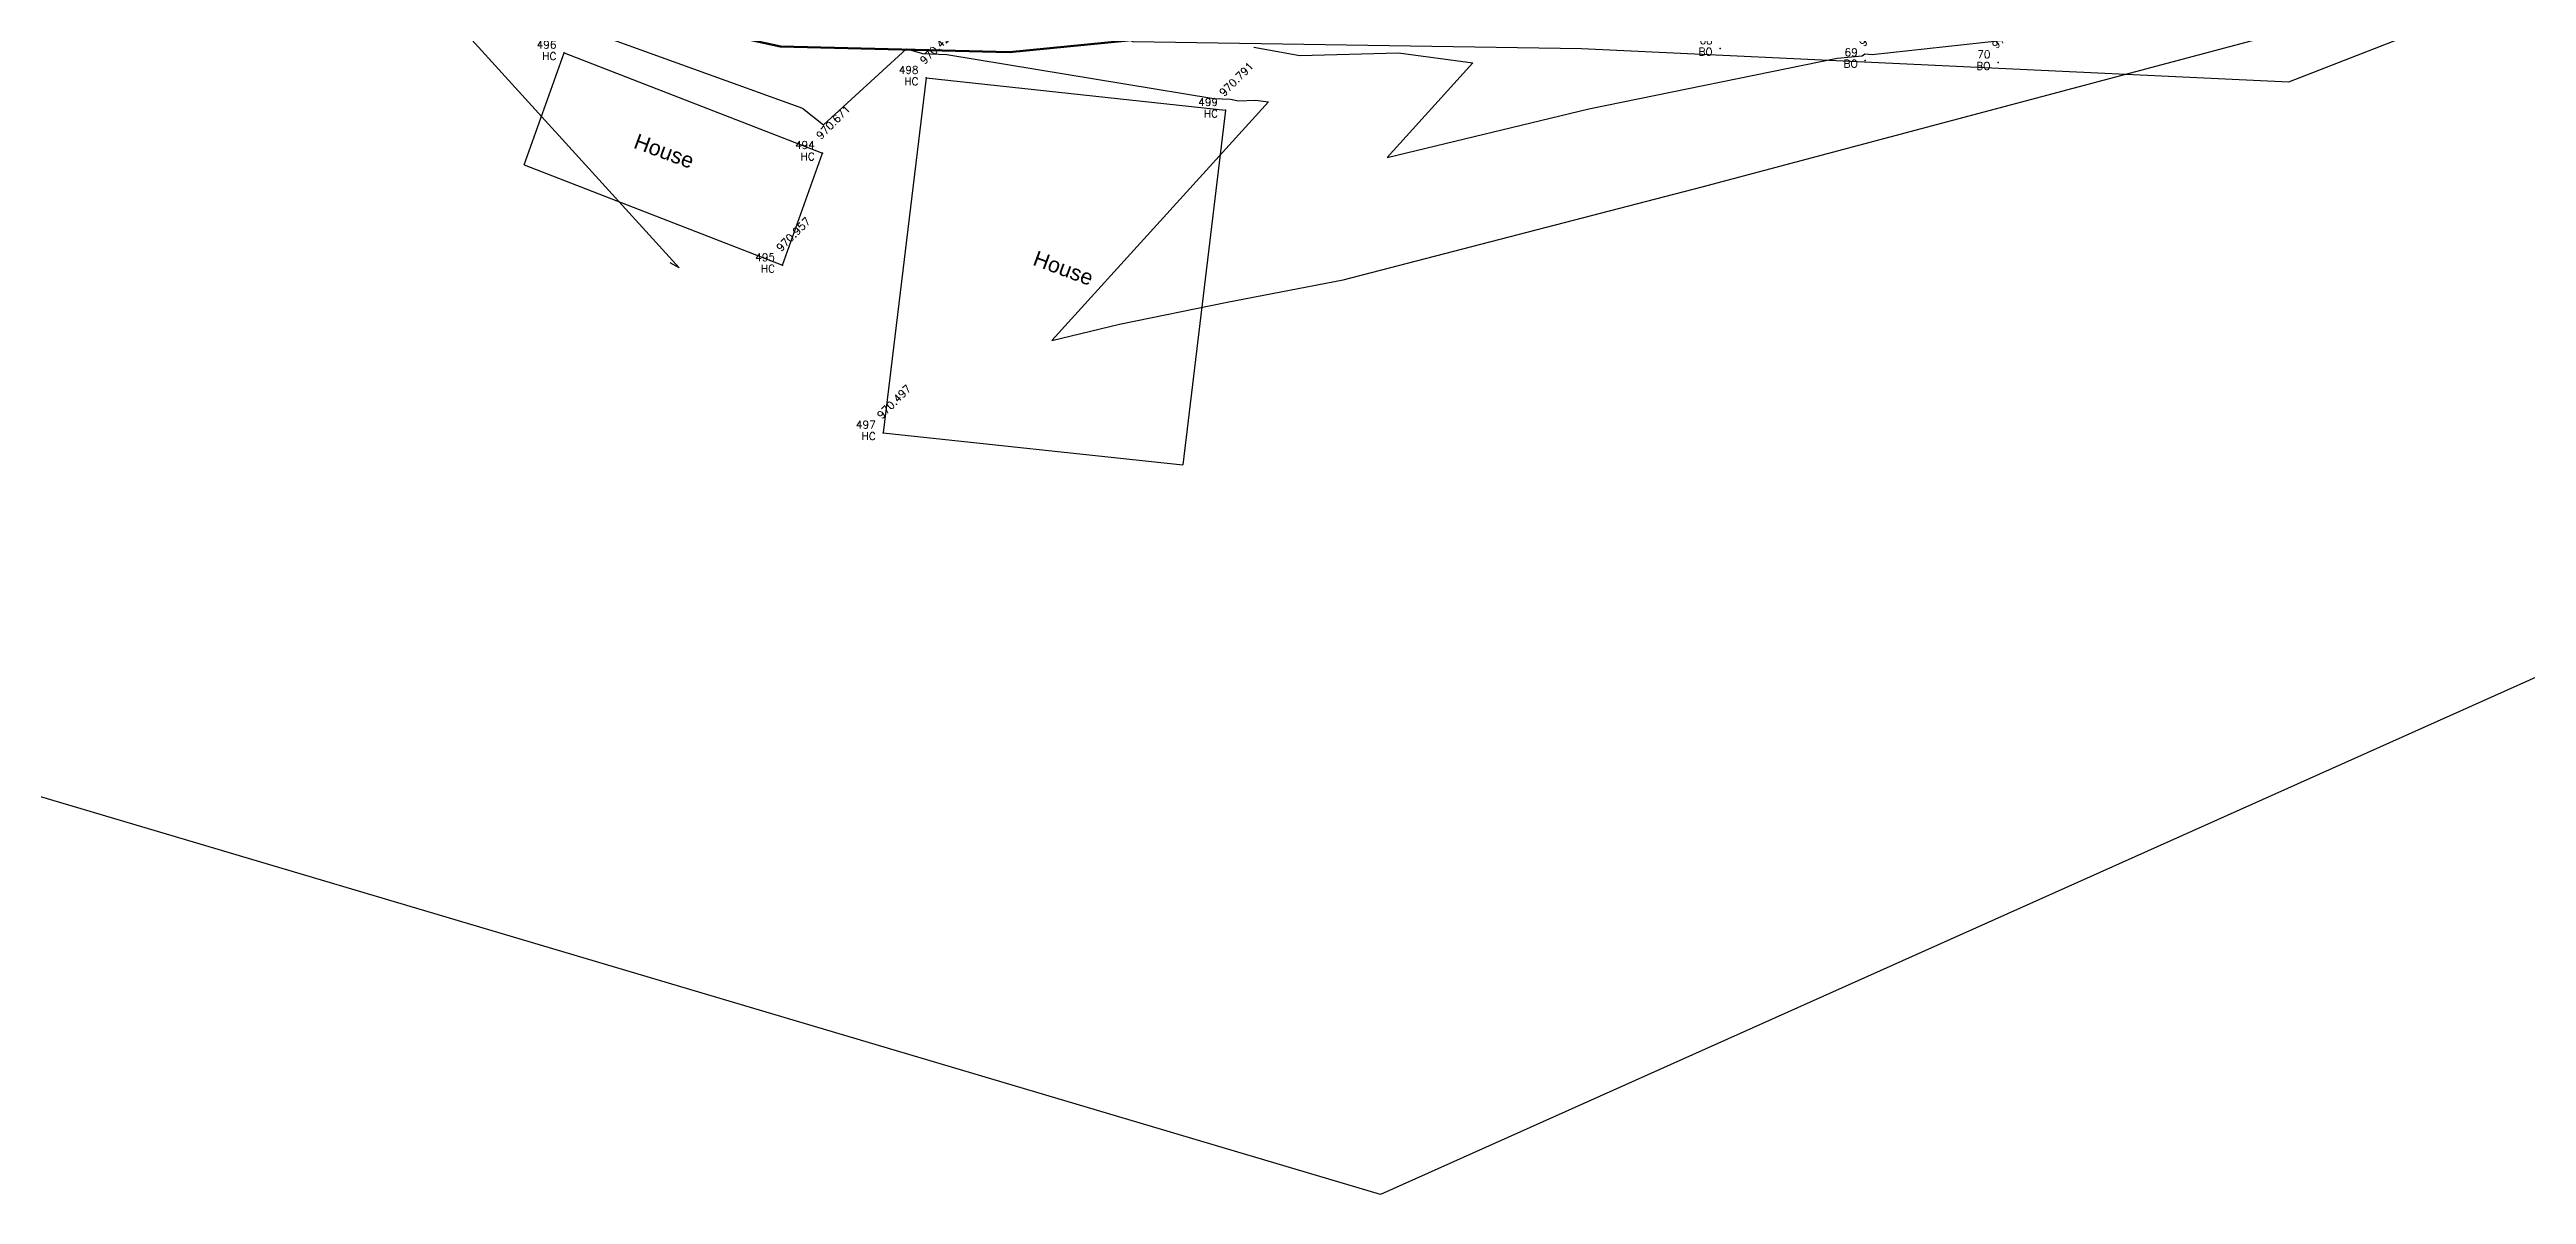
# Model space of a CAD drawing. Header units: metres. Extents: x 319894 to 3389272, y 120 to 6136017.
# Drawn here: x 321017 to 321097.9, y 3067828 to 3067865.4 of the extents above; entities that cross this region are included whole.
import ezdxf
from ezdxf.enums import TextEntityAlignment as Align

# ---------------------------------------------------------------- set-up
doc = ezdxf.new("R2010")
doc.units = ezdxf.units.M
doc.header["$MEASUREMENT"] = 0
for name, color, linetype in [('BO', 7, 'Continuous'), ('Contour', 254, 'Continuous'), ('HC', 7, 'Continuous'), ('Index_Contour', 8, 'Continuous'), ('Points', 7, 'Continuous'), ('Points-ELV', 6, 'Continuous'), ('Points-NUM', 4, 'Continuous'), ('Points-TXT', 3, 'Continuous')]:
    doc.layers.add(name, color=color, linetype=linetype)
doc.styles.add('romans', font='romans.shx')
doc.styles.get("Standard").update_dxf_attribs({"font": 'arial.ttf'})

# ---------------------------------------------------------------- blocks, each defined once
blk = doc.blocks.new('POINTS')
at = {"layer": 'Points'}
blk.add_line((0, 0), (0, 0), dxfattribs=at)
blk.add_point((0, 0), dxfattribs=at)
at = {"layer": 'Points-ELV', "style": 'romans'}
blk.add_attdef('ELEV', text='', height=1, rotation=45, dxfattribs=at).set_placement((0, 0), align=Align.BOTTOM_LEFT)
at = {"layer": 'Points-NUM', "style": 'romans'}
blk.add_attdef('PTNUM', text='', height=1, dxfattribs=at).set_placement((0, 0), align=Align.BOTTOM_RIGHT)
at = {"layer": 'Points-TXT', "style": 'romans'}
blk.add_attdef('DESC', text='', height=1, dxfattribs=at).set_placement((0, 0), align=Align.BOTTOM_RIGHT)
blk = doc.blocks.new('SIT4')
at = {"color": 7}
for p, q in [((320329.249, 3067709.38, 1969.362), (320320.388, 3067708.505, 1969.362)), ((320320.388, 3067708.505, 1969.362), (320312.897, 3067708.687, 1969.362))]:
    blk.add_line(p, q, dxfattribs=at)
blk.add_lwpolyline([(320247.471, 3067753.484), (320316.259, 3067830.572), (320385.466, 3067840.208), (320441.67, 3067801.664), (320406.857, 3067704.466), (320332.505, 3067671.208), (320246.604, 3067696.68)], close=True)
at = {"color": 1, "lineweight": 30, "elevation": 987.586}
blk.add_lwpolyline([(320370.962, 3067788.062), (320365.642, 3067786.817), (320365.22, 3067781.217), (320357.075, 3067768.983), (320351.198, 3067769.518), (320338.771, 3067776.828), (320320.261, 3067793.321), (320314.412, 3067798.558), (320311.03, 3067797.459), (320298.566, 3067783.015), (320298.855, 3067776.316), (320293.441, 3067769.683), (320295.803, 3067764.568), (320294.773, 3067759.718), (320296.035, 3067743.401), (320300.28, 3067731.268), (320306.229, 3067716.969), (320317.648, 3067711.854), (320321.527, 3067710.598), (320324.41, 3067708.85), (320339.069, 3067708.62), (320362.184, 3067707.54), (320368.815, 3067710.117), (320374.083, 3067711.085)], dxfattribs=at)
for points, elevation in [([(320304.528, 3067704.824), (320305.829, 3067708.488)], 971.02), ([(320305.829, 3067708.488), (320314.272, 3067705.211)], 970.734), ([(320317.661, 3067707.664), (320316.261, 3067696.08)], 970.427), ([(320317.661, 3067707.664), (320327.444, 3067706.611)], 970.427), ([(320327.444, 3067706.611), (320326.044, 3067695.027)], 970.427), ([(320312.971, 3067701.547), (320314.272, 3067705.211)], 970.957), ([(320304.528, 3067704.824), (320312.971, 3067701.547)], 971.02), ([(320316.261, 3067696.08), (320326.044, 3067695.027)], 970.427)]:
    blk.add_lwpolyline(points, dxfattribs=dict(elevation=elevation))
at = {"layer": 'Contour'}
for points in [[(320328.367, 3067708.665), (320329.869, 3067708.401), (320333.093, 3067708.486), (320335.527, 3067708.156), (320332.726, 3067705.07), (320339.31, 3067706.659), (320347.429, 3067708.313), (320348.24, 3067708.382), (320348.334, 3067708.448), (320348.572, 3067708.428), (320352.761, 3067708.883)], [(320306.5, 3067709.244), (320313.616, 3067706.681), (320314.311, 3067706.131), (320317.019, 3067708.614), (320317.542, 3067708.466), (320318.335, 3067708.434), (320327.059, 3067706.996), (320327.603, 3067706.966), (320327.863, 3067706.92), (320328.42, 3067706.935), (320328.841, 3067706.878), (320321.771, 3067699.088), (320323.975, 3067699.62), (320327.499, 3067700.338), (320331.29, 3067701.068), (320343.01, 3067704.111), (320362.299, 3067709.229)]]:
    blk.add_lwpolyline(points, dxfattribs=at)
at = {"layer": 'Index_Contour'}
blk.add_lwpolyline([(320283.742, 3067765.232), (320289.777, 3067765.085), (320290.706, 3067754.809), (320294.689, 3067751.384), (320294.952, 3067751.033), (320294.803, 3067750.117), (320294.342, 3067749.302), (320295.758, 3067745.911), (320295.812, 3067745.679), (320295.511, 3067742.053), (320297.663, 3067740.373), (320296.726, 3067740.242), (320298.194, 3067736.033), (320297.89, 3067734.853), (320298.8, 3067734.49), (320299.574, 3067728.808), (320298.935, 3067728.877), (320297.456, 3067729.735), (320296.994, 3067729.644), (320296.17, 3067729.531), (320292.137, 3067725.899), (320298.769, 3067713.37), (320309.592, 3067701.463), (320309.301, 3067701.63)], dxfattribs=at)
at = {"layer": 'BO', "linetype": 'Continuous'}
ref = blk.add_blockref('POINTS', (320343.605, 3067708.63, 972.28), dxfattribs=at)
ref.add_attrib('PTNUM', '68', dxfattribs={"layer": 'Points-NUM', "height": 0.25, "style": 'romans'}).set_placement((320343.355, 3067708.692, 972.28), align=Align.BOTTOM_RIGHT)
ref.add_attrib('DESC', 'BO', dxfattribs={"layer": 'Points-TXT', "height": 0.25, "style": 'romans'}).set_placement((320343.355, 3067708.317, 972.28), align=Align.BOTTOM_RIGHT)
ref.add_attrib('ELEV', '972.28', dxfattribs={"layer": 'Points-ELV', "height": 0.25, "rotation": 45, "style": 'romans'}).set_placement((320343.605, 3067709.005, 972.28), align=Align.BOTTOM_LEFT)
ref = blk.add_blockref('POINTS', (320348.345, 3067708.238, 971.933), dxfattribs=at)
ref.add_attrib('PTNUM', '69', dxfattribs={"layer": 'Points-NUM', "height": 0.25, "style": 'romans'}).set_placement((320348.095, 3067708.3, 971.933), align=Align.BOTTOM_RIGHT)
ref.add_attrib('DESC', 'BO', dxfattribs={"layer": 'Points-TXT', "height": 0.25, "style": 'romans'}).set_placement((320348.095, 3067707.925, 971.933), align=Align.BOTTOM_RIGHT)
ref.add_attrib('ELEV', '971.933', dxfattribs={"layer": 'Points-ELV', "height": 0.25, "rotation": 45, "style": 'romans'}).set_placement((320348.345, 3067708.613, 971.933), align=Align.BOTTOM_LEFT)
ref = blk.add_blockref('POINTS', (320352.684, 3067708.17, 971.716), dxfattribs=at)
ref.add_attrib('PTNUM', '70', dxfattribs={"layer": 'Points-NUM', "height": 0.25, "style": 'romans'}).set_placement((320352.434, 3067708.232, 971.716), align=Align.BOTTOM_RIGHT)
ref.add_attrib('DESC', 'BO', dxfattribs={"layer": 'Points-TXT', "height": 0.25, "style": 'romans'}).set_placement((320352.434, 3067707.857, 971.716), align=Align.BOTTOM_RIGHT)
ref.add_attrib('ELEV', '971.716', dxfattribs={"layer": 'Points-ELV', "height": 0.25, "rotation": 45, "style": 'romans'}).set_placement((320352.684, 3067708.545, 971.716), align=Align.BOTTOM_LEFT)
at = {"layer": 'HC', "linetype": 'Continuous'}
ref = blk.add_blockref('POINTS', (320305.829, 3067708.488, 970.734), dxfattribs=at)
ref.add_attrib('PTNUM', '496', dxfattribs={"layer": 'Points-NUM', "height": 0.25, "style": 'romans'}).set_placement((320305.579, 3067708.55, 970.734), align=Align.BOTTOM_RIGHT)
ref.add_attrib('DESC', 'HC', dxfattribs={"layer": 'Points-TXT', "height": 0.25, "style": 'romans'}).set_placement((320305.579, 3067708.175, 970.734), align=Align.BOTTOM_RIGHT)
ref.add_attrib('ELEV', '970.734', dxfattribs={"layer": 'Points-ELV', "height": 0.25, "rotation": 45, "style": 'romans'}).set_placement((320305.829, 3067708.863, 970.734), align=Align.BOTTOM_LEFT)
ref = blk.add_blockref('POINTS', (320317.661, 3067707.664, 970.427), dxfattribs=at)
ref.add_attrib('PTNUM', '498', dxfattribs={"layer": 'Points-NUM', "height": 0.25, "style": 'romans'}).set_placement((320317.411, 3067707.726, 970.427), align=Align.BOTTOM_RIGHT)
ref.add_attrib('DESC', 'HC', dxfattribs={"layer": 'Points-TXT', "height": 0.25, "style": 'romans'}).set_placement((320317.411, 3067707.351, 970.427), align=Align.BOTTOM_RIGHT)
ref.add_attrib('ELEV', '970.427', dxfattribs={"layer": 'Points-ELV', "height": 0.25, "rotation": 45, "style": 'romans'}).set_placement((320317.661, 3067708.039, 970.427), align=Align.BOTTOM_LEFT)
ref = blk.add_blockref('POINTS', (320327.444, 3067706.611, 970.791), dxfattribs=at)
ref.add_attrib('PTNUM', '499', dxfattribs={"layer": 'Points-NUM', "height": 0.25, "style": 'romans'}).set_placement((320327.194, 3067706.673, 970.791), align=Align.BOTTOM_RIGHT)
ref.add_attrib('DESC', 'HC', dxfattribs={"layer": 'Points-TXT', "height": 0.25, "style": 'romans'}).set_placement((320327.194, 3067706.298, 970.791), align=Align.BOTTOM_RIGHT)
ref.add_attrib('ELEV', '970.791', dxfattribs={"layer": 'Points-ELV', "height": 0.25, "rotation": 45, "style": 'romans'}).set_placement((320327.444, 3067706.986, 970.791), align=Align.BOTTOM_LEFT)
ref = blk.add_blockref('POINTS', (320314.272, 3067705.211, 970.671), dxfattribs=at)
ref.add_attrib('PTNUM', '494', dxfattribs={"layer": 'Points-NUM', "height": 0.25, "style": 'romans'}).set_placement((320314.022, 3067705.273, 970.671), align=Align.BOTTOM_RIGHT)
ref.add_attrib('DESC', 'HC', dxfattribs={"layer": 'Points-TXT', "height": 0.25, "style": 'romans'}).set_placement((320314.022, 3067704.898, 970.671), align=Align.BOTTOM_RIGHT)
ref.add_attrib('ELEV', '970.671', dxfattribs={"layer": 'Points-ELV', "height": 0.25, "rotation": 45, "style": 'romans'}).set_placement((320314.272, 3067705.586, 970.671), align=Align.BOTTOM_LEFT)
ref = blk.add_blockref('POINTS', (320312.971, 3067701.547, 970.957), dxfattribs=at)
ref.add_attrib('PTNUM', '495', dxfattribs={"layer": 'Points-NUM', "height": 0.25, "style": 'romans'}).set_placement((320312.721, 3067701.609, 970.957), align=Align.BOTTOM_RIGHT)
ref.add_attrib('DESC', 'HC', dxfattribs={"layer": 'Points-TXT', "height": 0.25, "style": 'romans'}).set_placement((320312.721, 3067701.234, 970.957), align=Align.BOTTOM_RIGHT)
ref.add_attrib('ELEV', '970.957', dxfattribs={"layer": 'Points-ELV', "height": 0.25, "rotation": 45, "style": 'romans'}).set_placement((320312.971, 3067701.922, 970.957), align=Align.BOTTOM_LEFT)
ref = blk.add_blockref('POINTS', (320316.261, 3067696.08, 970.497), dxfattribs=at)
ref.add_attrib('PTNUM', '497', dxfattribs={"layer": 'Points-NUM', "height": 0.25, "style": 'romans'}).set_placement((320316.011, 3067696.142, 970.497), align=Align.BOTTOM_RIGHT)
ref.add_attrib('DESC', 'HC', dxfattribs={"layer": 'Points-TXT', "height": 0.25, "style": 'romans'}).set_placement((320316.011, 3067695.767, 970.497), align=Align.BOTTOM_RIGHT)
ref.add_attrib('ELEV', '970.497', dxfattribs={"layer": 'Points-ELV', "height": 0.25, "rotation": 45, "style": 'romans'}).set_placement((320316.261, 3067696.455, 970.497), align=Align.BOTTOM_LEFT)
at = {"color": 0, "char_height": 0.5, "attachment_point": 1, "rotation": 339.75106}
for insert in [(320308.241, 3067705.859), (320321.285, 3067702.038)]:
    blk.add_mtext_dynamic_manual_height_columns('House', width=11.37443, gutter_width=1, heights=[0], dxfattribs=dict(at, insert=insert))

msp = doc.modelspace()

# ---------------------------------------------------------------- linework, layer by layer
at = {"color": 1, "lineweight": 30, "elevation": 987.586}
msp.add_lwpolyline([(321098.942, 3067944.864), (321093.622, 3067943.619), (321093.2, 3067938.019), (321085.055, 3067925.785), (321079.178, 3067926.321), (321066.751, 3067933.63), (321048.241, 3067950.123), (321042.392, 3067955.36), (321039.01, 3067954.261), (321026.546, 3067939.817), (321026.835, 3067933.118), (321021.421, 3067926.486), (321023.783, 3067921.37), (321022.753, 3067916.52), (321024.015, 3067900.204), (321028.26, 3067888.07), (321034.209, 3067873.771), (321045.628, 3067868.657), (321049.507, 3067867.4), (321052.39, 3067865.652), (321067.049, 3067865.422), (321090.164, 3067864.343), (321096.795, 3067866.919), (321102.063, 3067867.887)], dxfattribs=at)
at = {"color": 2, "lineweight": 158}
msp.add_lwpolyline([(321098.336, 3067931.681), (321096.027, 3067923.183), (321095.668, 3067921.113), (321093.612, 3067910.047), (321092.784, 3067906.041), (321091.815, 3067901.445), (321089.441, 3067892.876), (321084.828, 3067884.916), (321077.365, 3067876.13), (321072.921, 3067872.217), (321065.372, 3067868.67), (321057.229, 3067866.183), (321048.368, 3067865.307), (321040.877, 3067865.49), (321036.121, 3067866.524), (321028.832, 3067870.795), (321023.131, 3067877.26), (321019.446, 3067887.359), (321016.245, 3067893.911)], dxfattribs=at)

# ---------------------------------------------------------------- block references
at = {"color": 251, "true_color": 0x636466}
msp.add_blockref('SIT4', (727.98, 156.802), dxfattribs=at)

doc.saveas('drawing.dxf')
